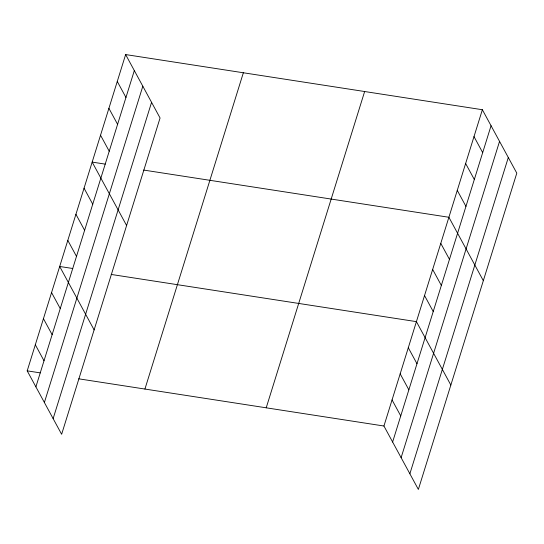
<?xml version="1.0" encoding="UTF-8"?>
<svg xmlns="http://www.w3.org/2000/svg" width="544" height="544" viewBox="0 0 544 544"><rect width="100%" height="100%" fill="white"/><g stroke="black" fill="none" stroke-linecap="round" stroke-linejoin="round"><path stroke-width="0.82" d="M125.637 54.57L160.065 117.987L61.635 434.275L27.2 370.852L125.637 54.57L482.365 109.725L516.8 173.148L418.363 489.43L383.935 426.013L482.365 109.725M35.89 386.859L134.327 70.57M44.384 402.506L142.82 86.217M53.135 418.622L151.572 102.34M144.922 389.055L243.358 72.767M266.213 407.81L364.643 91.528M392.618 442.02L491.055 125.732M401.118 457.667L499.548 141.379M409.87 473.783L508.307 157.502M105.25 164.125L92.167 162.105L126.602 225.522M143.67 170.068L448.895 217.267L483.33 280.684M72.767 268.498L59.684 266.478L94.119 329.895M111.187 274.441L416.418 321.64L450.847 385.057M27.2 370.852L40.283 372.878M78.703 378.814L383.935 426.013M474.001 136.612L482.691 152.619M465.63 163.499L474.32 179.5M457.266 190.38L465.956 206.387M440.776 243.358L449.466 259.366M432.657 269.45L441.347 285.457M424.538 295.548L433.228 311.549M408.292 347.732L416.983 363.739M400.173 373.83L408.864 389.83M392.054 399.922L400.744 415.922M117.266 81.45L125.956 97.458M108.902 108.338L117.592 124.338M100.531 135.218L109.222 151.225M84.048 188.197L92.738 204.204M75.922 214.288L84.612 230.296M67.803 240.387L76.493 256.387M51.564 292.57L60.255 308.577M43.438 318.668L52.129 334.669M35.319 344.76L44.01 360.76"/></g></svg>
